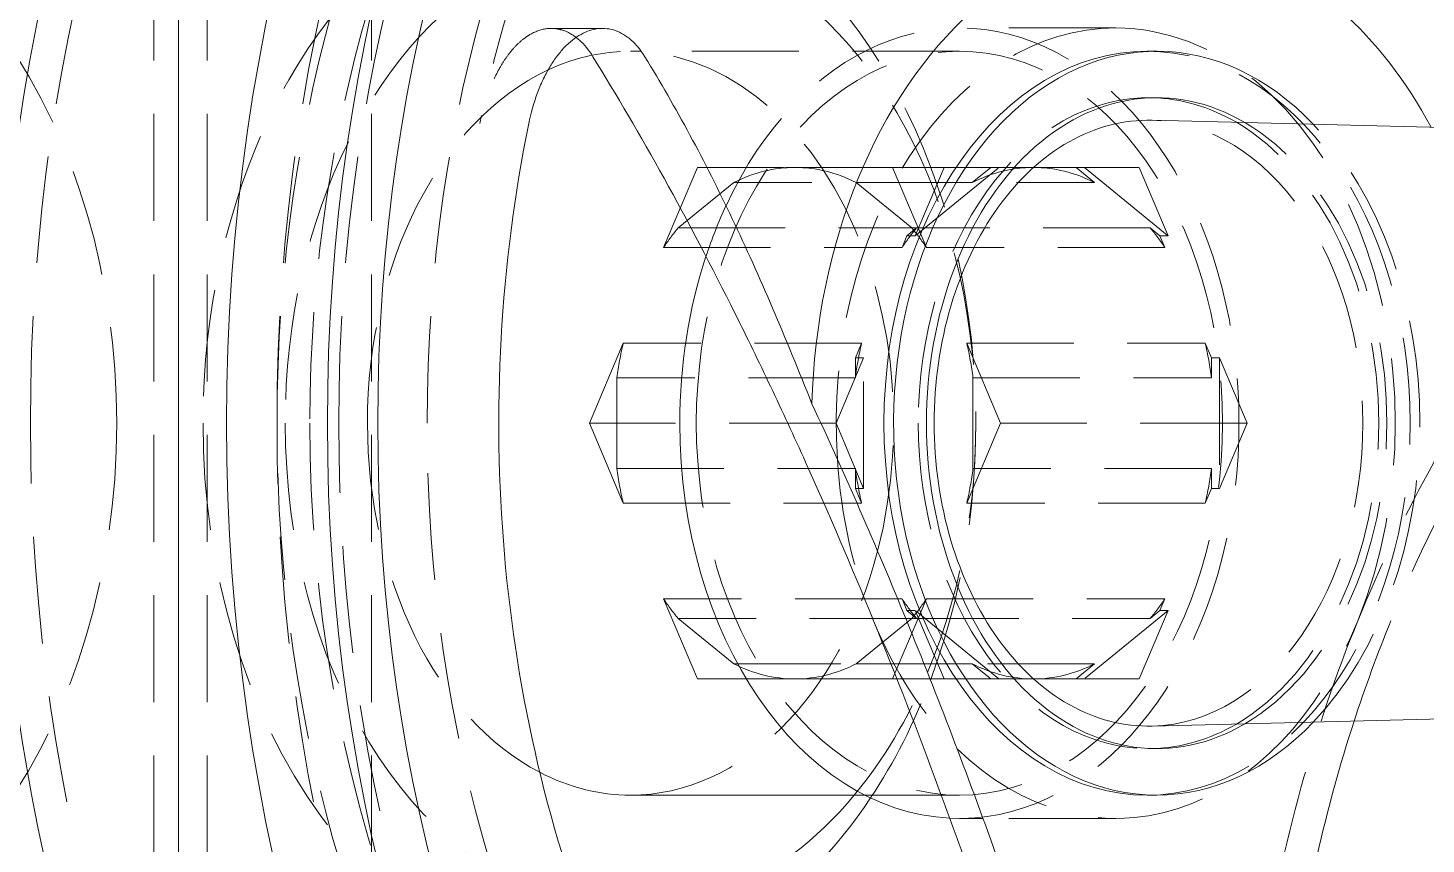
# Model space of a CAD drawing. Header units: millimetres. Extents: x -46397 to 283259, y -8690 to 23983.
# Drawn here: x -33694.4 to -33629, y 5285.1 to 5323.3 of the extents above; entities that cross this region are included whole.
import ezdxf

# ---------------------------------------------------------------- set-up
doc = ezdxf.new("R2010")
doc.units = ezdxf.units.MM
doc.linetypes.add('CENTER', pattern=[2, 1.25, -0.25, 0.25, -0.25])
doc.linetypes.add('HIDDENX2', pattern=[0.75, 0.5, -0.25])
doc.layers.add('DUONGTAM', color=1, linetype='CENTER', lineweight=0)

msp = doc.modelspace()

# ---------------------------------------------------------------- linework, layer by layer
at = {"color": 1, "linetype": 'HIDDENX2', "lineweight": 0, "ltscale": 10, "extrusion": (0, 1, 0)}
for p, q in [((-33688.52001792354, 5341.759699835539, -1.499105149169903), (-33688.51967595705, 5267.846656356817, -1.499105149169903)), ((-33686.02208635955, 5341.75972294943, -1.499105149169903), (-33686.02174439306, 5267.846679470701, -1.499105149169903)), ((-33678.33614308572, 5341.759794069078, -1.499105149169903), (-33678.33580111926, 5267.846750590349, -1.499105149169903)), ((-33669.93337561931, 5323.260690174257, -1.499105149169903), (-33667.53703023271, 5323.260712348146, -1.499105149169903)), ((-33643.55287774031, 5323.282132422525, -1.499105149169903), (-33650.85889588248, 5323.282064818394, -1.499105149169903)), ((-33665.73556500384, 5322.194970639622, -1.499105149169903), (-33666.23077237229, 5322.194966057369, -1.499105149169903)), ((-33650.85888582467, 5322.195108296673, -1.499105149169903), (-33665.73546799809, 5322.194970640524, -1.499105149169903)), ((-33641.63573378041, 5320.021280596814, -1.499105149169903), (-33642.0200309441, 5320.021277040828, -1.499105149169903)), ((-33663.10799947601, 5316.76025456867, -1.499105149169903), (-33664.68431532195, 5313.023757881611, -1.499105149169903)), ((-33651.5790845653, 5316.760361248143, -1.499105149169903), (-33663.10799947601, 5316.760254568663, -1.499105149169903)), ((-33653.98144750633, 5316.76025456867, -1.499105149169903), (-33663.10799947601, 5316.76025456867, -1.499105149169903)), ((-33647.40010574412, 5316.760357692164, -1.499105149169903), (-33658.54477880929, 5316.760254568409, -1.499105149169903)), ((-33642.45253259559, 5316.760361248143, -1.499105149169903), (-33653.98144750633, 5316.760254568663, -1.499105149169903)), ((-33652.40509708579, 5313.023757881604, -1.499105149169903), (-33653.98144750633, 5316.76025456867, -1.499105149169903)), ((-33652.9276101908, 5313.563818153608, -1.499105149169903), (-33651.5790845653, 5316.760361248143, -1.499105149169903)), ((-33652.9276101908, 5313.563818153615, -1.499105149169903), (-33649.01267521865, 5316.760361248143, -1.499105149169903)), ((-33651.5790845653, 5316.760361248143, -1.499105149169903), (-33649.01267521865, 5316.760361248143, -1.499105149169903)), ((-33649.39697238234, 5316.760357692164, -1.499105149169903), (-33650.26057239353, 5316.055228572036, -1.499105149169903)), ((-33649.01267521865, 5316.760361248143, -1.499105149169903), (-33649.39697238234, 5316.760357692164, -1.499105149169903)), ((-33649.39697238234, 5316.760357692164, -1.499105149169903), (-33645.40323910593, 5316.760357692164, -1.499105149169903)), ((-33645.40323910593, 5316.760357692164, -1.499105149169903), (-33645.01894194224, 5316.760361248143, -1.499105149169903)), ((-33644.53963257004, 5316.055228572036, -1.499105149169903), (-33645.40323910593, 5316.760357692164, -1.499105149169903)), ((-33645.01894194224, 5316.760361248143, -1.499105149169903), (-33642.45253259559, 5316.760361248143, -1.499105149169903)), ((-33645.01894194224, 5316.760361248143, -1.499105149169903), (-33641.1039773918, 5313.563818153615, -1.499105149169903)), ((-33642.45253259559, 5316.760361248143, -1.499105149169903), (-33641.1039773918, 5313.563818153615, -1.499105149169903)), ((-33664.00451815691, 5313.932774993121, -1.499105149169903), (-33661.40519014058, 5316.055125448543, -1.499105149169903)), ((-33650.26057239353, 5316.055228572036, -1.499105149169903), (-33661.40519014058, 5316.055125448543, -1.499105149169903)), ((-33655.68425031706, 5316.055125448543, -1.499105149169903), (-33644.53963257004, 5316.055228572036, -1.499105149169903)), ((-33655.68425031706, 5316.055125448543, -1.499105149169903), (-33653.08490266213, 5313.932774993121, -1.499105149169903)), ((-33664.00451815691, 5313.932774993121, -1.499105149169903), (-33652.85990040989, 5313.932878116614, -1.499105149169903)), ((-33653.5396975749, 5313.023861005112, -1.499105149169903), (-33653.31190735449, 5313.563814597629, -1.499105149169903)), ((-33652.85990040989, 5313.932878116614, -1.499105149169903), (-33653.31190735449, 5313.563814597629, -1.499105149169903)), ((-33653.31190735449, 5313.563814597629, -1.499105149169903), (-33652.9276101908, 5313.563818153608, -1.499105149169903)), ((-33641.94028491511, 5313.932878116614, -1.499105149169903), (-33653.08490266213, 5313.932774993121, -1.499105149169903)), ((-33641.48827455549, 5313.563814597629, -1.499105149169903), (-33641.94028491514, 5313.932878116614, -1.499105149169903)), ((-33641.1039773918, 5313.563818153615, -1.499105149169903), (-33641.48827455549, 5313.563814597636, -1.499105149169903)), ((-33641.48827455549, 5313.563814597629, -1.499105149169903), (-33641.26047933877, 5313.023861005119, -1.499105149169903)), ((-33664.68431532195, 5313.023757881611, -1.499105149169903), (-33653.5396975749, 5313.023861005105, -1.499105149169903)), ((-33641.26047933877, 5313.023861005105, -1.499105149169903), (-33652.40509708579, 5313.023757881611, -1.499105149169903)), ((-33666.5757814196, 5308.540229516521, -1.499105149169903), (-33668.15209726554, 5304.803732829462, -1.499105149169903)), ((-33655.43116367258, 5308.540332640015, -1.499105149169903), (-33666.5757814196, 5308.540229516514, -1.499105149169903)), ((-33655.72034220105, 5307.854864295262, -1.499105149169903), (-33655.43116367258, 5308.540332640007, -1.499105149169903)), ((-33650.5135895011, 5308.540229516514, -1.499105149169903), (-33639.36897175408, 5308.540332640015, -1.499105149169903)), ((-33648.93723908059, 5304.803732829462, -1.499105149169903), (-33650.51358950113, 5308.540229516521, -1.499105149169903)), ((-33639.36897175408, 5308.54033264, -1.499105149169903), (-33639.07978688278, 5307.854864295262, -1.499105149169903)), ((-33656.6231823548, 5304.803839508942, -1.499105149169903), (-33655.33604503739, 5307.854867851241, -1.499105149169903)), ((-33655.33604503739, 5307.854867851248, -1.499105149169903), (-33655.72034220108, 5307.854864295262, -1.499105149169903)), ((-33655.72034220108, 5307.854864295262, -1.499105149169903), (-33655.72033790445, 5306.926186408377, -1.499105149169903)), ((-33655.33601680557, 5301.752811166642, -1.499105149169903), (-33655.33604503739, 5307.854867851241, -1.499105149169903)), ((-33639.07978688278, 5307.854864295262, -1.499105149169903), (-33638.69548971909, 5307.854867851248, -1.499105149169903)), ((-33639.07978258618, 5306.926186408377, -1.499105149169903), (-33639.07978688278, 5307.854864295262, -1.499105149169903)), ((-33638.69548971909, 5307.854867851248, -1.499105149169903), (-33637.40832416985, 5304.803839508942, -1.499105149169903)), ((-33638.69548971909, 5307.854867851248, -1.499105149169903), (-33638.6954614873, 5301.752811166635, -1.499105149169903)), ((-33655.72033790445, 5306.926186408385, -1.499105149169903), (-33666.86495565147, 5306.926083284884, -1.499105149169903)), ((-33666.86493601293, 5302.681382374048, -1.499105149169903), (-33666.86495565147, 5306.926083284891, -1.499105149169903)), ((-33650.2244003332, 5306.926083284884, -1.499105149169903), (-33639.07978258618, 5306.926186408385, -1.499105149169903)), ((-33650.2244003332, 5306.926083284884, -1.499105149169903), (-33650.22438069464, 5302.68138237404, -1.499105149169903)), ((-33656.6231823548, 5304.803839508942, -1.499105149169903), (-33668.15209726551, 5304.803732829462, -1.499105149169903)), ((-33668.15209726554, 5304.803732829462, -1.499105149169903), (-33666.57574684503, 5301.067236142418, -1.499105149169903)), ((-33655.33601680557, 5301.752811166642, -1.499105149169903), (-33656.62318235483, 5304.803839508942, -1.499105149169903)), ((-33650.51355492651, 5301.067236142418, -1.499105149169903), (-33648.93723908059, 5304.803732829462, -1.499105149169903)), ((-33637.40832416985, 5304.803839508942, -1.499105149169903), (-33648.93723908059, 5304.803732829462, -1.499105149169903)), ((-33637.40832416985, 5304.803839508942, -1.499105149169903), (-33638.6954614873, 5301.752811166635, -1.499105149169903)), ((-33666.86493601293, 5302.68138237404, -1.499105149169903), (-33655.72031826588, 5302.681485497534, -1.499105149169903)), ((-33655.72031826588, 5302.681485497534, -1.499105149169903), (-33655.72031396926, 5301.752807610656, -1.499105149169903)), ((-33639.07976294761, 5302.681485497534, -1.499105149169903), (-33650.22438069464, 5302.68138237404, -1.499105149169903)), ((-33639.07975865099, 5301.752807610649, -1.499105149169903), (-33639.07976294761, 5302.681485497534, -1.499105149169903)), ((-33655.72031396926, 5301.752807610656, -1.499105149169903), (-33655.33601680557, 5301.752811166642, -1.499105149169903)), ((-33655.43112909798, 5301.067339265896, -1.499105149169903), (-33655.72031396926, 5301.752807610656, -1.499105149169903)), ((-33639.07975865099, 5301.752807610649, -1.499105149169903), (-33639.36893717949, 5301.067339265896, -1.499105149169903)), ((-33638.6954614873, 5301.752811166642, -1.499105149169903), (-33639.07975865099, 5301.752807610656, -1.499105149169903)), ((-33666.57574684503, 5301.06723614241, -1.499105149169903), (-33655.43112909798, 5301.067339265911, -1.499105149169903)), ((-33639.36893717949, 5301.067339265904, -1.499105149169903), (-33650.51355492651, 5301.067236142403, -1.499105149169903)), ((-33653.53962151329, 5296.583810900799, -1.499105149169903), (-33664.68423926031, 5296.583707777306, -1.499105149169903)), ((-33664.68423926031, 5296.583707777299, -1.499105149169903), (-33663.10788883978, 5292.847211090261, -1.499105149169903)), ((-33653.9813368701, 5292.847211090261, -1.499105149169903), (-33652.40502102418, 5296.583707777299, -1.499105149169903)), ((-33653.31182629654, 5296.043857308297, -1.499105149169903), (-33653.53962151329, 5296.583810900814, -1.499105149169903)), ((-33652.40502102418, 5296.583707777313, -1.499105149169903), (-33641.26040327716, 5296.583810900806, -1.499105149169903)), ((-33641.26040327713, 5296.583810900814, -1.499105149169903), (-33641.48819349757, 5296.043857308297, -1.499105149169903)), ((-33652.92752913285, 5296.043860864268, -1.499105149169903), (-33653.31182629654, 5296.043857308289, -1.499105149169903)), ((-33653.31182629654, 5296.043857308297, -1.499105149169903), (-33652.85981593693, 5295.674793789304, -1.499105149169903)), ((-33651.57897392906, 5292.847317769733, -1.499105149169903), (-33652.92752913285, 5296.043860864268, -1.499105149169903)), ((-33649.01256458242, 5292.847317769733, -1.499105149169903), (-33652.92752913285, 5296.043860864268, -1.499105149169903)), ((-33641.10389633388, 5296.043860864275, -1.499105149169903), (-33645.01883130604, 5292.847317769733, -1.499105149169903)), ((-33641.10389633388, 5296.043860864275, -1.499105149169903), (-33642.45242195939, 5292.847317769733, -1.499105149169903)), ((-33641.94020044217, 5295.674793789304, -1.499105149169903), (-33641.48819349757, 5296.043857308297, -1.499105149169903)), ((-33641.48819349757, 5296.043857308297, -1.499105149169903), (-33641.10389633388, 5296.043860864275, -1.499105149169903)), ((-33652.85981593693, 5295.674793789304, -1.499105149169903), (-33664.00443368398, 5295.674690665804, -1.499105149169903)), ((-33661.40508602907, 5293.552340210382, -1.499105149169903), (-33664.00443368398, 5295.674690665804, -1.499105149169903)), ((-33653.08481818919, 5295.674690665811, -1.499105149169903), (-33655.68414620553, 5293.552340210389, -1.499105149169903)), ((-33653.08481818919, 5295.674690665804, -1.499105149169903), (-33641.94020044217, 5295.674793789304, -1.499105149169903)), ((-33661.40508602907, 5293.552340210382, -1.499105149169903), (-33650.26046828202, 5293.552443333882, -1.499105149169903)), ((-33644.53952845851, 5293.552443333882, -1.499105149169903), (-33655.68414620553, 5293.552340210382, -1.499105149169903)), ((-33650.26046828202, 5293.552443333882, -1.499105149169903), (-33649.39686174611, 5292.847314213755, -1.499105149169903)), ((-33645.40312846973, 5292.847314213755, -1.499105149169903), (-33644.53952845854, 5293.552443333882, -1.499105149169903)), ((-33651.57897392906, 5292.847317769733, -1.499105149169903), (-33663.10788883978, 5292.847211090254, -1.499105149169903)), ((-33663.10788883978, 5292.847211090261, -1.499105149169903), (-33653.9813368701, 5292.847211090261, -1.499105149169903)), ((-33647.39993978983, 5292.847314214002, -1.499105149169903), (-33658.54461285494, 5292.847211090254, -1.499105149169903)), ((-33642.45242195939, 5292.847317769733, -1.499105149169903), (-33653.9813368701, 5292.847211090254, -1.499105149169903)), ((-33649.01256458242, 5292.847317769733, -1.499105149169903), (-33651.57897392906, 5292.847317769733, -1.499105149169903)), ((-33649.39686174611, 5292.847314213755, -1.499105149169903), (-33649.01256458242, 5292.847317769733, -1.499105149169903)), ((-33645.40312846973, 5292.847314213747, -1.499105149169903), (-33649.39686174611, 5292.847314213747, -1.499105149169903)), ((-33645.01883130604, 5292.847317769733, -1.499105149169903), (-33645.40312846973, 5292.847314213755, -1.499105149169903)), ((-33642.45242195939, 5292.847317769733, -1.499105149169903), (-33645.01883130604, 5292.847317769733, -1.499105149169903)), ((-33641.63545216095, 5289.586497988576, -1.499105149169903), (-33642.01974932464, 5289.58649443259, -1.499105149169903)), ((-33649.75716423038, 5286.325553271216, -1.499105149169903), (-33650.85855391603, 5286.325543079826, -1.499105149169903)), ((-33643.55253577382, 5286.32561068395, -1.499105149169903), (-33649.75707836104, 5286.32555327201, -1.499105149169903))]:
    msp.add_line(p, q, dxfattribs=at)
at = {"color": 2, "linetype": 'Continuous', "lineweight": 0, "ltscale": 10, "extrusion": (0, 1, 0)}
for p, q in [((-33665.73546799809, 5322.194970640524, -1.499105149169903), (-33665.73556500384, 5322.194970639622, -1.499105149169903)), ((-33641.63575389607, 5322.195193640257, -1.499105149169903), (-33642.08752271616, 5322.195189459943, -1.499105149169903)), ((-33619.1785508826, 5318.407953631427, -1.499105149169903), (-33641.84518056274, 5318.967359072801, -1.499105149169903)), ((-33652.23134493885, 5292.847269508256, -1.499105149169903), (-33652.23152936283, 5292.847269506546, -1.499105149169903)), ((-33619.1782991239, 5291.200240555775, -1.499105149169903), (-33641.84491844753, 5290.640415636294, -1.499105149169903)), ((-33650.85856397384, 5287.412499601541, -1.499105149169903), (-33666.2304505215, 5287.412357362237, -1.499105149169903)), ((-33641.63543204528, 5287.412584945133, -1.499105149169903), (-33642.08720086537, 5287.412580764819, -1.499105149169903)), ((-33649.75707836104, 5286.32555327201, -1.499105149169903), (-33649.75716423038, 5286.325553271216, -1.499105149169903))]:
    msp.add_line(p, q, dxfattribs=at)
at = {"color": 2, "linetype": 'Continuous', "lineweight": 0, "ltscale": 10}
for centre, major_axis, ratio, start_param, end_param in [((-33647.78434758972, 5304.803832396977, -1.499105149169903), (-0.0006286148537314563, 67.93478260766828), 0.7071067811714504, 1.545626100413426e-15, 1.570789783786929), ((-33637.07172544468, 5304.803931523124, -1.499105149169903), (0.0006286148552983904, -67.93478260767084), 0.707106781171449, -1.570802869802909, 4.712382437376677), ((-33634.71824402425, 5304.803953300386, -1.499105149169903), (0.0005978171597160731, -64.60645726415213), 0.7071067811714491, -1.570802869802909, 4.712382437376677), ((-33634.71824402425, 5304.803953300386, -1.499105149169903), (0.0005670194641337552, -61.27813192063342), 0.7071067811714491, -1.570802869802909, 4.712382437376677), ((-33641.63559297066, 5304.803889292702, -1.499105149169903), (0.0002110804475847772, -22.81158959875256), 0.7071067811717408, -2.578136856220655, -1.610666434582089), ((-33641.6355929709, 5304.80388929263, -1.499105149169903), (-0.0002110801748012036, 22.81158959885275), 0.7071067811764581, -0.9187853840559201, -0.5634688833778393), ((-33641.63559297066, 5304.803889292695, -1.499105149169903), (-0.0001609253985561665, 17.39130434756359), 0.7071067811715184, -0.6372841854163083, 3.141586110581961), ((-33666.23061144653, 5304.803661709843, -1.499105149169903), (-0.0001609261088924008, 17.3913043475233), 0.7071067811771111, 0.1470659226378302, 0.3189526560031577), ((-33642.08736179075, 5304.803885112388, -1.499105149169903), (-0.000160925401052948, 17.39130434756227), 0.7071067811714598, 2.069428819559674e-13, 3.141586110582275), ((-33641.63559297066, 5304.803889292695, -1.499105149169903), (-0.000140809728935487, 15.21739130411814), 0.7071067811714284, -0.3931291050656851, 1.570789783786824), ((-33642.01989013427, 5304.80388573676, -1.499105149169903), (-0.0001408098766768618, 15.21739130407482), 0.7071067811697849, -0.3914263356644936, -0.01785809203801703), ((-33642.01989013435, 5304.803885736709, -1.499105149169903), (-0.0001310775663597719, 14.16562986969363), 0.7071067811716554, -0.01745595141572132, 1.570789783786179), ((-33650.85813369219, 5304.803209131463, -1.499105149169903), (0.0001192812960377765, -18.47934187923233), 0.7071046530675179, -2.153502962765334, -2.153462200834943), ((-33650.85872489923, 5304.803803949125, -1.499105149169903), (0.0001709832602854178, -18.47826086923901), 0.707106781173375, -2.006517652018377, -1.570802869803195), ((-33647.78434758972, 5304.803832396977, -1.499105149169903), (0.000628614867879115, -67.93478260766851), 0.7071067811714112, -1.570802869803066, -6.705747068735946e-14), ((-33650.85872489926, 5304.80380394911, -1.499105149169903), (0.0001709832473974803, -18.47826086928601), 0.7071067811714111, -1.570802869803266, -0.03459937701994664), ((-33641.63559297069, 5304.803889292702, -1.499105149169903), (0.0001408097369902484, -15.21739130411853), 0.7071067811710732, -1.570802869803226, 0.3931291050658179), ((-33642.01989013435, 5304.803885736716, -1.499105149169903), (0.0001310775533847946, -14.16562986969185), 0.7071067811714111, -1.570802869802577, 0.01745595141553746), ((-33643.55600401245, 5304.803445032226, -1.499105149169903), (-13.00874947754751, -1.678561302076506), 9.78275499566146e-06, -6.259435663125146e-07, 2.727229290323941e-05), ((-33645.47856460758, 5304.803853732871, -1.499105149169903), (0.0004676894632975604, -50.5434782601003), 0.7071067811716892, 0.3621576397684056, 1.517411655355085), ((-33666.17708798677, 5304.799121904495, -1.499105149169903), (11.49496685489158, -5.972373044509763), 6.801360104109346e-06, 1.563463447064456e-06, 2.301470703711214e-05), ((-33666.24338987701, 5304.814435290059, -1.499105149169903), (13.89174182727215, -11.66332646634545), 2.745072184792134e-06, 8.518940874505069e-07, 1.063954116633489e-05), ((-33668.35379123625, 5304.824160729858, -1.499105149169903), (16.14306050264962, -12.02961713202542), 3.127414381988662e-06, 8.998573780102425e-07, 1.175922376780322e-05), ((-33642.01989013432, 5304.803885736687, -1.499105149169903), (0.0001408096742931964, -15.21739130408899), 0.7071067811707759, 0.01785809203947121, 0.3914263356614781), ((-33641.63559297063, 5304.803889292681, -1.499105149169903), (0.0001609253315998641, -17.39130434754288), 0.7071067811708882, -6.543005630632592e-06, 0.6372841854201351), ((-33643.56271787891, 5304.803195250835, -1.499105149169903), (0.01610104948734481, -18.47743734419703), 0.7068090257452164, -0.6046082388786704, -0.6045622999251584), ((-33666.23061144685, 5304.803661709785, -1.499105149169903), (0.0001609253425196577, -17.39130434754193), 0.707106781171718, -0.35222110580718, 2.59059440566034e-12), ((-33666.23061144688, 5304.803661709821, -1.499105149169903), (0.0002112146266766146, -22.82608695619185), 0.7071067811716105, -0.1489508395620556, 0.7045474184515992), ((-33668.15209726537, 5304.803643929913, -1.499105149169903), (0.0002363592414218463, -25.54347826049473), 0.707106781171917, 0.0363703367093864, 0.8149037413705881), ((-33642.08728132806, 5304.859907740803, -1.499105149169903), (-1.279893962728552e-12, -17.44732697635119), 1.152937380029167e-06, 6.571413783657553e-08, 6.587713063933292e-06)]:
    msp.add_ellipse(centre, major_axis=major_axis, ratio=ratio, start_param=start_param, end_param=end_param, dxfattribs=at)
at = {"color": 1, "linetype": 'HIDDENX2', "lineweight": 0, "ltscale": 10}
for centre, major_axis, ratio, start_param, end_param in [((-33647.78434758972, 5304.803832396977, -1.499105149169903), (0.0006286148563038956, -67.93478260767192), 0.7071067811714659, -5.329070518200751e-14, 3.14159265358974), ((-33647.78434758972, 5304.803832396977, -1.499105149169903), (0.0006084991799288422, -65.76086956422536), 0.7071067811714493, -1.570802869802909, 4.712382437376677), ((-33636.25543267901, 5304.803939076456, -1.499105149169903), (0.0006084991799288422, -65.76086956422536), 0.7071067811714493, -1.570802869802909, 4.712382437376677), ((-33636.25543267901, 5304.803939076456, -1.499105149169903), (0.0005707182604582499, -61.67786304708815), 0.7071067811714489, -1.570802869802909, 4.712382437376677), ((-33645.47856460758, 5304.803853732871, -1.499105149169903), (0.0004878051277115513, -52.71739130355257), 0.7071067811714492, -1.570802869802909, 4.712382437376677), ((-33638.46293442893, 5304.803918649976, -1.499105149169903), (0.0004878051277115513, -52.71739130355257), 0.7071067811714492, -1.570802869802909, 4.712382437376677), ((-33645.47856460758, 5304.803853732878, -1.499105149169903), (-0.0004676894486577154, 50.54347826010584), 0.7071067811714644, -0.1238477329692742, 1.570789783786973), ((-33638.94084393575, 5304.803914227766, -1.499105149169903), (0.000467689525052606, -50.54347826013867), 0.7071067811727412, -2.337260033279335, -1.851543243023027), ((-33668.15209726534, 5304.803643929898, -1.499105149169903), (-0.0002363591781193719, 25.54347826048386), 0.7071067811712475, -2.060245354674338, 1.570789783787129), ((-33666.23061144688, 5304.803661709807, -1.499105149169903), (-0.0002112145951036481, 22.82608695617764), 0.707106781171535, -2.106550859799407, 1.570789783786731), ((-33650.85872489923, 5304.80380394911, -1.499105149169903), (0.0001709832345084261, -18.47826086928509), 0.7071067811714247, -0.03459937701935356, 4.129680362891531), ((-33643.55270675705, 5304.803871553234, -1.499105149169903), (-0.0001709832407112574, 18.47826086928682), 0.7071067811714961, -6.543007913251131e-06, 1.661778149248852), ((-33643.55270675705, 5304.803871553234, -1.499105149169903), (-0.0001709832420644375, 18.47826086928623), 0.7071067811714112, -2.094401645401264, -6.543008106429937e-06), ((-33666.23061144688, 5304.803661709807, -1.499105149169903), (-0.0001609254027319373, 17.39130434756434), 0.7071067811711674, -1.921606238450096, 0.1470659226669393), ((-33650.85872489926, 5304.803803949118, -1.499105149169903), (0.0001609254029563881, -17.39130434756374), 0.7071067811714492, -1.570802869802909, 4.712382437376677), ((-33642.08736179075, 5304.803885112381, -1.499105149169903), (0.0001609254023391678, -17.39130434756408), 0.7071067811715086, -7.283063041541027e-13, 3.141592653589065), ((-33666.23061144688, 5304.803661709814, -1.499105149169903), (-0.0001609253967780333, 17.39130434755853), 0.7071067811711832, 0.3189526560318799, 1.570789783787343), ((-33642.01989013435, 5304.803885736716, -1.499105149169903), (-0.0001408097233645544, 15.21739130411819), 0.707106781171403, -0.01785809203120348, 1.570789783787081), ((-33642.01989013435, 5304.803885736716, -1.499105149169903), (0.0001310775652347274, -14.16562986968965), 0.7071067811715631, 0.01745595141507299, 3.124136702173868), ((-33642.01989013435, 5304.803885736716, -1.499105149169903), (0.0001408097274544495, -15.21739130411753), 0.7071067811719065, 0.3914263356585007, 2.750166317933107), ((-33641.63559297069, 5304.803889292695, -1.499105149169903), (-0.0001408097308530643, 15.21739130411807), 0.7071067811718599, -2.748463548523778, -0.3931291050659107), ((-33641.63559297066, 5304.803889292695, -1.499105149169903), (-0.0001609253976670999, 17.39130434756452), 0.7071067811712756, -2.504308468172627, -0.6372841854164568), ((-33658.54466817311, 5304.803732829462, -1.499105149169903), (-0.0001106360947324243, 11.95652173895051), 0.7071067811697467, -6.543000933056931e-06, 0.3451409388535571), ((-33658.54466817311, 5304.803732829462, -1.499105149169903), (-0.0001106361046439019, 11.95652173895043), 0.7071067811729849, -0.3451540248560079, -6.543001517533842e-06), ((-33647.40005042609, 5304.803835952963, -1.499105149169903), (-0.0001106360947324243, 11.95652173895051), 0.7071067811697467, -6.543000933056931e-06, 0.3451409388535571), ((-33647.40005042609, 5304.803835952963, -1.499105149169903), (-0.0001106361046439019, 11.95652173895043), 0.7071067811729849, -0.3451540248560079, -6.543001517533842e-06), ((-33650.85872489806, 5304.803803949139, -1.499105149169903), (0.0001709844076920319, -18.47826086923298), 0.7071067812292519, -2.15346418001795, -2.006517652061371), ((-33658.5446681741, 5304.803732829811, -1.499105149169903), (0.0001106350643302889, -11.95652173846529), 0.7071067811233387, -2.439549127190377, -2.32883400177782), ((-33647.40005042696, 5304.803835953116, -1.499105149169903), (0.0001106350643329535, -11.95652173872549), 0.7071067811233387, -2.439549127189863, -2.328834001780685), ((-33658.54466817364, 5304.803732829811, -1.499105149169903), (-0.0001106350634767495, 11.95652173846528), 0.7071067812194848, -0.8127717376919916, -0.7020566122794346), ((-33647.40005042662, 5304.803835953268, -1.499105149169903), (-0.0001106350634758613, 11.95652173851461), 0.707106781219485, -0.812771737689399, -0.7020566122791272), ((-33658.54466817314, 5304.803732829491, -1.499105149169903), (0.0001106362142442308, -11.95652173885395), 0.7071067811697818, -1.888633938212176, -1.749254163545924), ((-33647.400050426, 5304.803835952941, -1.499105149169903), (0.000110636214245563, -11.95652173899953), 0.7071067811697818, -1.888633938211211, -1.749254163547435), ((-33658.54466817302, 5304.803732829491, -1.499105149169903), (-0.0001106362138090233, 11.95652173885382), 0.707106781173036, -1.392351576059837, -1.252971801393585), ((-33647.400050426, 5304.803835952977, -1.499105149169903), (-0.0001106362138101335, 11.95652173888733), 0.707106781173036, -1.392351576059722, -1.252971801395304), ((-33668.15209726534, 5304.803643929898, -1.499105149169903), (0.0002363591881084649, -25.5434782604822), 0.70710678117121, -1.57080286980305, 0.03637033671081036), ((-33666.23061144688, 5304.803661709807, -1.499105149169903), (0.0002112145920925858, -22.82608695617962), 0.7071067811716366, -1.570802869802931, -0.1489508395613153), ((-33645.47856460758, 5304.803853732871, -1.499105149169903), (0.0004676894514602896, -50.54347826010861), 0.7071067811714115, -1.570802869802897, 0.3621576397685988), ((-33666.23061144688, 5304.8036617098, -1.499105149169903), (0.0001609254063766455, -17.39130434755806), 0.7071067811714111, -1.570802869803362, -0.3522211058092575), ((-33642.01989013435, 5304.803885736709, -1.499105149169903), (0.0001408097279549659, -15.21739130411853), 0.7071067811714111, -1.570802869803046, 0.0178580920373026), ((-33643.55270675717, 5304.803871553234, -1.499105149169903), (0.0001709832973186832, -18.47826086927252), 0.7071067811668382, -1.479786613192891, -1.047204094206729), ((-33658.54466817317, 5304.803732829419, -1.499105149169903), (0.0001106362138088013, -11.95652173876076), 0.7071067811730359, -1.392351576060133, -1.252971801393903), ((-33647.40005042629, 5304.803835952861, -1.499105149169903), (0.0001106362138063588, -11.95652173854375), 0.707106781173036, -1.392351576061343, -1.252971801391137), ((-33658.54466817291, 5304.803732829419, -1.499105149169903), (-0.0001106362142464512, 11.95652173876078), 0.7071067811697819, -1.888633938211857, -1.749254163545627), ((-33647.40005042571, 5304.803835952861, -1.499105149169903), (-0.0001106362142402339, 11.95652173854379), 0.7071067811697818, -1.888633938214623, -1.749254163544417), ((-33666.23061144688, 5304.803661709807, -1.499105149169903), (0.0001609254036253876, -17.39130434756408), 0.7071067811716754, 1.203525222454884e-15, 1.219964980049427), ((-33658.54466817265, 5304.803732828844, -1.499105149169903), (0.0001106350634740849, -11.95652173809477), 0.7071067812194848, -0.812771737692195, -0.7020566122781426), ((-33647.40005042525, 5304.803835952926, -1.499105149169903), (0.0001106350634767494, -11.95652173888504), 0.7071067812194847, -0.8127717376889834, -0.702056612280422), ((-33658.54466817183, 5304.803732828844, -1.499105149169903), (-0.0001106350643285126, 11.95652173809486), 0.7071067811233388, -2.439549127191678, -2.328834001777625), ((-33647.40005042519, 5304.803835952926, -1.499105149169903), (-0.0001106350643311771, 11.95652173888507), 0.7071067811233387, -2.439549127189391, -2.328834001780829), ((-33643.55270675702, 5304.803871553219, -1.499105149169903), (0.0001709831717278121, -18.47826086926453), 0.7071067811735485, -1.047204094202471, -0.6039987458591842), ((-33643.55270675705, 5304.803871553234, -1.499105149169903), (0.0001709832364005237, -18.4782608692842), 0.7071067811714338, -0.6039528089382262, 1.047191008188871), ((-33658.544668173, 5304.803732829462, -1.499105149169903), (0.0001106361046439019, -11.95652173895043), 0.7071067811729849, -0.3451540248560079, -6.543001517533842e-06), ((-33658.544668173, 5304.803732829462, -1.499105149169903), (0.0001106360947324243, -11.95652173895051), 0.7071067811697467, -6.543000933056931e-06, 0.3451409388535571), ((-33666.23061144694, 5304.803661709807, -1.499105149169903), (-0.0002112146761357181, 22.82608695617805), 0.7071067811731172, -2.437045235139413, -2.106560656498363), ((-33647.40005042597, 5304.803835952963, -1.499105149169903), (0.0001106361046439019, -11.95652173895043), 0.7071067811729849, -0.3451540248560079, -6.543001517533842e-06), ((-33647.40005042597, 5304.803835952963, -1.499105149169903), (0.0001106360947324243, -11.95652173895051), 0.7071067811697467, -6.543000933056931e-06, 0.3451409388535571), ((-33668.1520972654, 5304.803643929891, -1.499105149169903), (-0.0002363592708327644, 25.54347826047626), 0.707106781174493, -2.326688912219816, -2.060256233102931)]:
    msp.add_ellipse(centre, major_axis=major_axis, ratio=ratio, start_param=start_param, end_param=end_param, dxfattribs=at)
at = {"color": 1, "linetype": 'HIDDENX2', "lineweight": 0, "ltscale": 10, "extrusion": (0, 0, -1)}
for centre, major_axis, ratio, start_param, end_param in [((-33708.31115087103, 5304.80327232971, -1.499105149169903), (-0.0002363591791790245, 25.54347826048617), 0.7071067811713054, -4.298783551348606e-13, 1.570802869802016), ((-33708.31115087103, 5304.803272329717, -1.499105149169903), (0.000236359199139082, -25.54347826048402), 0.7071067811716124, -1.570789783786509, -1.665334536937735e-14)]:
    msp.add_ellipse(centre, major_axis=major_axis, ratio=ratio, start_param=start_param, end_param=end_param, dxfattribs=at)
at = {"color": 2, "linetype": 'Continuous', "lineweight": 0, "ltscale": 10, "extrusion": (0, 0, -1)}
msp.add_ellipse((-33636.64863185499, 5304.803935438099, -1.499105149169903), major_axis=(0.0004676894591995051, -50.54347826010626), ratio=0.7071067811713141, start_param=0.2428649308853118, end_param=1.851543243021925, dxfattribs=at)
at = {"color": 1, "linetype": 'HIDDENX2', "lineweight": 0, "ltscale": 10}
for points, knots in [([(-33668.77604833462, 5322.840658570875, -1.499105149169903), (-33668.95809284724, 5322.980070607623, -1.499105149169903), (-33669.14968521903, 5323.086686699516, -1.499105149169903), (-33669.46986656963, 5323.201797259239, -1.499105149169903), (-33669.59738488177, 5323.232349820991, -1.499105149169903), (-33669.85630749316, 5323.26393847533, -1.499105149169903), (-33669.98854171233, 5323.264856169032, -1.499105149169903), (-33670.38504626088, 5323.221742437238, -1.499105149169903), (-33670.64676845509, 5323.133635877663, -1.499105149169903), (-33671.03548030071, 5322.912315641933, -1.499105149169903), (-33671.16529685723, 5322.822708927418, -1.499105149169903), (-33671.41795675897, 5322.616239786544, -1.499105149169903), (-33671.540926364, 5322.499583877146, -1.499105149169903), (-33671.78024495918, 5322.239782176813, -1.499105149169903), (-33671.89659438781, 5322.096638257829, -1.499105149169903), (-33672.12247052694, 5321.783004341926, -1.499105149169903), (-33672.23250176069, 5321.611403297905, -1.499105149169903), (-33672.54296574644, 5321.068666203336, -1.499105149169903), (-33672.72690885612, 5320.666848445831, -1.499105149169903), (-33672.96721256683, 5320.002201407045, -1.499105149169903), (-33673.04086340092, 5319.771082616465, -1.499105149169903), (-33673.17234623282, 5319.298882280304, -1.499105149169903), (-33673.23065023943, 5319.056549170836, -1.499105149169903), (-33673.28135851414, 5318.807849803542, -1.499105149169903)], [0.001724468971801297, 0.001724468971801297, 0.001724468971801297, 0.001724468971801297, 0.002814450689133469, 0.002814450689133469, 0.003517998777399821, 0.003517998777399821, 0.004221546865666173, 0.004221546865666173, 0.005628643042198916, 0.005628643042198916, 0.006332191130465278, 0.006332191130465278, 0.007035739218731638, 0.007035739218731638, 0.007739287306997998, 0.007739287306997998, 0.008442835395264359, 0.008442835395264359, 0.009849931571797095, 0.009849931571797095, 0.01055347966006346, 0.01055347966006346, 0.01125702774832983, 0.01125702774832983, 0.01125702774832983, 0.01125702774832983]), ([(-33613.06983837557, 5321.939273354207, -1.499105149169903), (-33615.17583065621, 5320.148272962858, -1.499105149169903), (-33617.156577915, 5318.254304207428, -1.499105149169903), (-33620.87086530727, 5314.260836356089, -1.499105149169903), (-33622.60441617954, 5312.1613511157, -1.499105149169903), (-33625.82021893888, 5307.751764278723, -1.499105149169903), (-33627.30251957268, 5305.44170492043, -1.499105149169903), (-33630.0035380881, 5300.599596874515, -1.499105149169903), (-33631.19705437262, 5298.112317760143, -1.499105149169903), (-33632.23708639482, 5295.564741118399, -1.499105149169903)], [2.58522515676251e-07, 2.58522515676251e-07, 2.58522515676251e-07, 2.58522515676251e-07, 0.008109401784092722, 0.008109401784092722, 0.01621854504566977, 0.01621854504566977, 0.02432768830724681, 0.02432768830724681, 0.03243683156882386, 0.03243683156882386, 0.03243683156882386, 0.03243683156882386]), ([(-33632.41036516508, 5290.873432212607, -1.499105149169903), (-33631.8923424837, 5292.462898800058, -1.499105149169903), (-33630.00794574454, 5297.602100248895, -1.499105149169903), (-33627.53378735702, 5302.465919586105, -1.499105149169903), (-33625.51818208866, 5305.712999749277, -1.499105149169903)], [0.006309487299534567, 0.006309487299534567, 0.006309487299534567, 0.006309487299534567, 0.01121163039398826, 0.02242095294759181, 0.02242095294759181, 0.02242095294759181, 0.02242095294759181]), ([(-33632.23708639482, 5295.564741118399, -1.499105149169903), (-33633.27556831563, 5293.020961477184, -1.499105149169903), (-33634.16169008736, 5290.41579808087, -1.499105149169903), (-33635.63057159849, 5285.083514875197, -1.499105149169903), (-33636.21334505045, 5282.356398508661, -1.499105149169903), (-33636.85384339404, 5278.172392608783, -1.499105149169903), (-33637.02699409418, 5276.77026372094, -1.499105149169903), (-33637.29306306822, 5273.960043309048, -1.499105149169903), (-33637.38619446811, 5272.550565886772, -1.499105149169903), (-33637.54760826686, 5268.309435283571, -1.499105149169903), (-33637.4981902617, 5265.465101642493, -1.499105149169903), (-33637.2928092529, 5262.604682223336, -1.499105149169903)], [0.03243683156882386, 0.03243683156882386, 0.03243683156882386, 0.03243683156882386, 0.04053388866947725, 0.04053388866947725, 0.04863094577013063, 0.04863094577013063, 0.05267947432045733, 0.05267947432045733, 0.05672800287078403, 0.05672800287078403, 0.06482505997143742, 0.06482505997143742, 0.06482505997143742, 0.06482505997143742])]:
    msp.add_open_spline(points, degree=3, knots=knots, dxfattribs=at)
at = {"color": 2, "linetype": 'Continuous', "lineweight": 0, "ltscale": 10}
for points, knots in [([(-33670.98914643326, 5318.807871013861, -1.499105149169903), (-33670.88806657934, 5319.303618430512, -1.499105149169903), (-33670.75587876413, 5319.770935140451, -1.499105149169903), (-33670.51277683479, 5320.430805614985, -1.499105149169903), (-33670.42346282843, 5320.64526426692, -1.499105149169903), (-33670.23332946085, 5321.050801881082, -1.499105149169903), (-33670.13261059909, 5321.242123166335, -1.499105149169903), (-33669.9202910491, 5321.602550135673, -1.499105149169903), (-33669.80868941532, 5321.771654507781, -1.499105149169903), (-33669.5745382874, 5322.087294620574, -1.499105149169903), (-33669.45197301031, 5322.233515673654, -1.499105149169903), (-33669.07812592447, 5322.626515628438, -1.499105149169903), (-33668.81757664822, 5322.832901880504, -1.499105149169903), (-33668.27468139069, 5323.133290878878, -1.499105149169903), (-33668.00305334425, 5323.221343484099, -1.499105149169903), (-33667.59640698244, 5323.264748158445, -1.499105149169903), (-33667.46014677703, 5323.264147314217, -1.499105149169903), (-33667.19223690934, 5323.23249908478, -1.499105149169903), (-33667.06108569172, 5323.201735111327, -1.499105149169903), (-33666.80428682371, 5323.111310249859, -1.499105149169903), (-33666.67863947498, 5323.051647077179, -1.499105149169903), (-33666.43295674647, 5322.903126507105, -1.499105149169903), (-33666.31229196677, 5322.81359854188, -1.499105149169903), (-33665.96645996095, 5322.505947439498, -1.499105149169903), (-33665.75560644992, 5322.249114609966, -1.499105149169903), (-33665.56475463648, 5321.93929579457, -1.499105149169903)], [2.051666809341216e-07, 2.051666809341216e-07, 2.051666809341216e-07, 2.051666809341216e-07, 0.001403826877053449, 0.001403826877053449, 0.002105637732239709, 0.002105637732239709, 0.002807448587425969, 0.002807448587425969, 0.003509259442612228, 0.003509259442612228, 0.004211070297798492, 0.004211070297798492, 0.005614692008171047, 0.005614692008171047, 0.007018313718543603, 0.007018313718543603, 0.007720124573729901, 0.007720124573729901, 0.0084219354289162, 0.0084219354289162, 0.009123746284102495, 0.009123746284102495, 0.009825557139288793, 0.009825557139288793, 0.01122917884966141, 0.01122917884966141, 0.01122917884966141, 0.01122917884966141]), ([(-33667.9898975214, 5321.939273354207, -1.499105149169903), (-33668.18238522885, 5322.250276076872, -1.499105149169903), (-33668.39262524263, 5322.506561388366, -1.499105149169903), (-33668.67093004849, 5322.756762764456, -1.499105149169903), (-33668.72308510939, 5322.8000986496, -1.499105149169903), (-33668.77604833462, 5322.840658570875, -1.499105149169903)], [2.583360680618871e-07, 2.583360680618871e-07, 2.583360680618871e-07, 2.583360680618871e-07, 0.001407354512600766, 0.001407354512600766, 0.001724468971801297, 0.001724468971801297, 0.001724468971801297, 0.001724468971801297]), ([(-33654.86824162769, 5295.564741118399, -1.499105149169903), (-33655.90771332181, 5298.110887515987, -1.499105149169903), (-33656.96861453906, 5300.584857103476, -1.499105149169903), (-33658.59193455316, 5304.186610685177, -1.499105149169903), (-33659.13929880662, 5305.370833455246, -1.499105149169903), (-33660.23577966543, 5307.683936755627, -1.499105149169903), (-33660.78573276485, 5308.8147731448, -1.499105149169903), (-33662.44022791549, 5312.131389454345, -1.499105149169903), (-33663.54943458394, 5314.241444720162, -1.499105149169903), (-33665.77696630188, 5318.261927244118, -1.499105149169903), (-33666.88708482798, 5320.157456973563, -1.499105149169903), (-33667.9898975214, 5321.939273354207, -1.499105149169903)], [0.03241647060452169, 0.03241647060452169, 0.03241647060452169, 0.03241647060452169, 0.04048043844099137, 0.04048043844099137, 0.0445124223592262, 0.0445124223592262, 0.04854440627746104, 0.04854440627746104, 0.0566083741139307, 0.0566083741139307, 0.06467234195040036, 0.06467234195040036, 0.06467234195040036, 0.06467234195040036]), ([(-33665.56475463648, 5321.93929579457, -1.499105149169903), (-33664.11264601372, 5319.582018883203, -1.499105149169903), (-33662.75811388578, 5317.055251778317, -1.499105149169903), (-33660.8306095036, 5313.005771883199, -1.499105149169903), (-33660.20519386536, 5311.61251335921, -1.499105149169903), (-33658.97247960539, 5308.734102402467, -1.499105149169903), (-33658.36540397942, 5307.249035271906, -1.499105149169903), (-33657.75301226486, 5305.712999749277, -1.499105149169903)], [2.602425076158402e-07, 2.602425076158402e-07, 2.602425076158402e-07, 2.602425076158402e-07, 0.01074435377238684, 0.01074435377238684, 0.01611640053732646, 0.01611640053732646, 0.02148844730226608, 0.02148844730226608, 0.02148844730226608, 0.02148844730226608]), ([(-33643.7663776086, 5262.604682223336, -1.499105149169903), (-33644.55779613157, 5265.466886622521, -1.499105149169903), (-33645.38088331225, 5268.303924396513, -1.499105149169903), (-33647.09423913476, 5273.926798161653, -1.499105149169903), (-33647.98449483399, 5276.712639647335, -1.499105149169903), (-33649.8367306459, 5282.231152955838, -1.499105149169903), (-33650.79869406849, 5284.963835978934, -1.499105149169903), (-33652.80004304672, 5290.372719822702, -1.499105149169903), (-33653.82360110369, 5293.005933868585, -1.499105149169903), (-33654.86824162769, 5295.564741118399, -1.499105149169903)], [2.0517406381887e-07, 2.0517406381887e-07, 2.0517406381887e-07, 2.0517406381887e-07, 0.008104271531678284, 0.008104271531678284, 0.01620833788929275, 0.01620833788929275, 0.02431240424690722, 0.02431240424690722, 0.03241647060452169, 0.03241647060452169, 0.03241647060452169, 0.03241647060452169])]:
    msp.add_open_spline(points, degree=3, knots=knots, dxfattribs=at)
for points in [[(-33657.75301226486, 5305.712999749277, -1.499105149169903), (-33656.23507247523, 5302.465919586105, -1.499105149169903), (-33653.28114804767, 5295.698053647134, -1.499105149169903), (-33650.4913928981, 5288.396994816979, -1.499105149169903), (-33649.13749289916, 5284.609612595591, -1.499105149169903)], [(-33634.1335061803, 5284.609612595591, -1.499105149169903), (-33633.65176304111, 5286.740669065456, -1.499105149169903), (-33633.07686182841, 5288.8283978637, -1.499105149169903), (-33632.41036516508, 5290.873432212607, -1.499105149169903)]]:
    msp.add_open_spline(points, degree=3, dxfattribs=at)
at = {"layer": 'DUONGTAM', "color": 5, "lineweight": 0, "ltscale": 100, "elevation": -1.499105149169903}
msp.add_lwpolyline([(-34999.36187175784, 5772.970596969841), (-34999.36187175784, 4272.970596969841), (-34999.36187175784, 4223.144938873314, 0.2842960782398918), (-34857.00436011929, 3989.710291582423, 0.2389866582865138), (-33829.72061404085, 3989.7096677175, 0.2842960879540954), (-33687.36187175784, 4223.144930563305), (-33687.36187175784, 4272.970596969782), (-33687.36187175784, 5772.970596969782), (-33687.36187175784, 5822.79626337626, 0.2842960879540954), (-33829.71953059535, 6056.230976978673, 0.2389866582865138), (-34857.00326706114, 6056.231456473892, 0.2842960782398824), (-34999.36187175784, 5822.79625506626)], format="xyb", close=True, dxfattribs=at)

doc.saveas('drawing.dxf')
